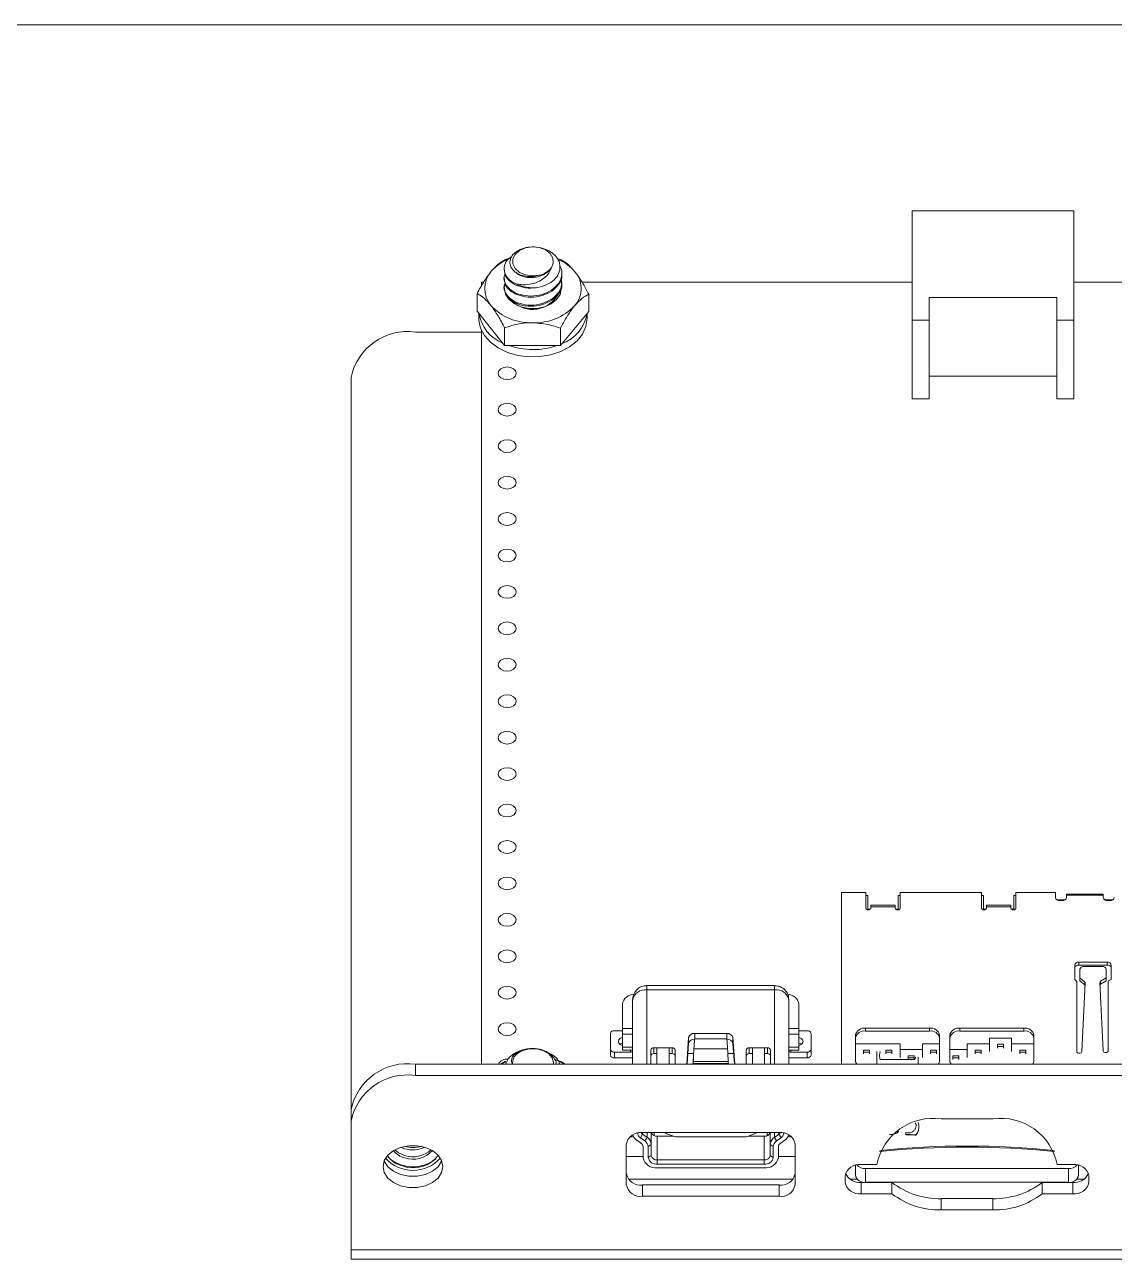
# Paper-space layout 'Sheet2' of a CAD drawing. Header units: inches. Extents: x 0.3 to 10.6, y 0.2 to 8.2.
# Drawn here: x 3.821 to 5.935, y 5.796 to 8.192 of the extents above; entities that cross this region are included whole.
import ezdxf

# ---------------------------------------------------------------- set-up
doc = ezdxf.new("R2010")
doc.units = ezdxf.units.IN
doc.header["$MEASUREMENT"] = 0

psp = doc.layouts.new('Sheet2')

# ---------------------------------------------------------------- linework, layer by layer
at = {"color": 7, "linetype": 'Continuous', "lineweight": 0}
psp.add_line((0.3299, 8.1921), (10.6299, 8.1921), dxfattribs=at)
at = {"color": 7, "linetype": 'Continuous', "lineweight": 15}
for p, q in [((5.543, 7.8309), (5.543, 7.6188)), ((5.857, 7.8309), (5.543, 7.8309)), ((5.857, 7.6188), (5.857, 7.8309)), ((4.7648, 7.7398), (4.7536, 7.7363)), ((4.751, 7.7185), (4.751, 7.7163)), ((4.8618, 7.7357), (4.8541, 7.7381)), ((4.707, 7.6923), (4.707, 7.6848)), ((4.7112, 7.6923), (4.707, 7.6923)), ((4.751, 7.7008), (4.751, 7.6986)), ((4.863, 7.7074), (4.863, 7.7096)), ((4.863, 7.6898), (4.863, 7.692)), ((5.543, 7.6923), (4.9023, 7.6923)), ((6.0112, 7.6923), (5.857, 7.6923)), ((4.6987, 7.6703), (4.6987, 7.6364)), ((4.751, 7.6831), (4.751, 7.6809)), ((4.7521, 7.6827), (4.753, 7.6872)), ((4.8437, 7.6773), (4.8437, 7.6751)), ((4.9152, 7.6691), (4.9152, 7.6352)), ((4.8437, 7.6597), (4.8437, 7.6575)), ((5.824, 7.6626), (5.576, 7.6626)), ((5.576, 7.6626), (5.576, 7.6188)), ((5.824, 7.6188), (5.824, 7.6626)), ((4.6987, 7.6364), (4.7521, 7.5698)), ((4.7021, 7.6322), (4.7021, 7.6181)), ((4.8604, 7.5692), (4.9152, 7.6352)), ((4.912, 7.6216), (4.912, 7.6312)), ((4.707, 7.5955), (4.5791, 7.5955)), ((4.707, 7.599), (4.707, 6.1747)), ((4.7521, 7.6037), (4.7521, 7.5698)), ((4.8604, 7.6031), (4.8604, 7.5692)), ((5.543, 7.6188), (5.576, 7.6188)), ((5.543, 7.6188), (5.543, 7.4661)), ((5.576, 7.4661), (5.576, 7.6188)), ((5.824, 7.6188), (5.857, 7.6188)), ((5.824, 7.4661), (5.824, 7.6188)), ((5.857, 7.6188), (5.857, 7.4661)), ((4.7521, 7.5698), (4.8604, 7.5692)), ((4.4541, 6.0863), (4.4541, 7.5071)), ((5.824, 7.5099), (5.576, 7.5099)), ((5.543, 7.4661), (5.576, 7.4661)), ((5.824, 7.4661), (5.857, 7.4661)), ((5.4058, 6.1747), (5.4058, 6.5078)), ((5.4058, 6.5078), (5.453, 6.5078)), ((5.453, 6.5078), (5.453, 6.4779)), ((5.453, 6.5022), (5.457, 6.5022)), ((5.457, 6.5022), (5.457, 6.4758)), ((5.516, 6.4758), (5.516, 6.5022)), ((5.516, 6.5022), (5.52, 6.5022)), ((5.52, 6.4779), (5.52, 6.5078)), ((5.52, 6.5078), (5.6774, 6.5078)), ((5.6774, 6.5078), (5.6774, 6.4779)), ((5.6774, 6.5022), (5.6814, 6.5022)), ((5.6814, 6.5022), (5.6814, 6.4758)), ((5.7404, 6.4758), (5.7404, 6.5022)), ((5.7404, 6.5022), (5.7444, 6.5022)), ((5.7444, 6.4779), (5.7444, 6.5078)), ((5.7444, 6.5078), (5.8211, 6.5078)), ((5.8211, 6.5078), (5.8211, 6.498)), ((5.8238, 6.4939), (5.8402, 6.4939)), ((5.9137, 6.5047), (5.8428, 6.5047)), ((5.8428, 6.5025), (5.8428, 6.5047)), ((5.8428, 6.498), (5.8428, 6.5025)), ((5.8428, 6.5025), (5.9137, 6.5025)), ((5.9137, 6.5047), (5.9137, 6.5025)), ((5.9137, 6.5025), (5.9137, 6.498)), ((5.9163, 6.4939), (5.9327, 6.4939)), ((5.457, 6.4758), (5.4619, 6.4758)), ((5.5101, 6.4834), (5.4629, 6.4834)), ((5.4629, 6.4834), (5.4629, 6.4799)), ((5.4629, 6.4799), (5.4629, 6.4779)), ((5.4629, 6.4799), (5.5101, 6.4799)), ((5.5101, 6.4834), (5.5101, 6.4799)), ((5.5101, 6.4799), (5.5101, 6.4779)), ((5.5111, 6.4758), (5.516, 6.4758)), ((5.6814, 6.4758), (5.6863, 6.4758)), ((5.7345, 6.4834), (5.6873, 6.4834)), ((5.6873, 6.4834), (5.6873, 6.4799)), ((5.6873, 6.4799), (5.6873, 6.4779)), ((5.6873, 6.4799), (5.7345, 6.4799)), ((5.7345, 6.4834), (5.7345, 6.4799)), ((5.7345, 6.4799), (5.7345, 6.4779)), ((5.7355, 6.4758), (5.7404, 6.4758)), ((5.829, 6.4925), (5.8349, 6.4925)), ((5.9215, 6.4925), (5.9274, 6.4925)), ((5.8585, 6.3672), (5.8585, 6.3394)), ((5.9215, 6.3728), (5.8664, 6.3728)), ((5.8664, 6.3728), (5.8664, 6.3672)), ((5.9215, 6.3672), (5.8664, 6.3672)), ((5.8684, 6.3421), (5.8684, 6.3588)), ((5.8763, 6.3644), (5.9117, 6.3644)), ((5.9196, 6.3588), (5.9196, 6.3421)), ((5.9215, 6.3728), (5.9215, 6.3672)), ((5.9294, 6.3394), (5.9294, 6.3672)), ((5.2761, 6.3272), (5.028, 6.3272)), ((5.8585, 6.3394), (5.8618, 6.3359)), ((5.8625, 6.3343), (5.8625, 6.1995)), ((5.878, 6.3341), (5.8684, 6.3421)), ((5.8684, 6.3421), (5.8684, 6.3366)), ((5.878, 6.3286), (5.8684, 6.3366)), ((5.8723, 6.1994), (5.8789, 6.3322)), ((5.878, 6.3341), (5.878, 6.3286)), ((5.9071, 6.3334), (5.9137, 6.2008)), ((5.9196, 6.3421), (5.9085, 6.3356)), ((5.9196, 6.3366), (5.9085, 6.33)), ((5.9085, 6.3356), (5.9085, 6.33)), ((5.9196, 6.3421), (5.9196, 6.3366)), ((5.9235, 6.2009), (5.9235, 6.3351)), ((5.9253, 6.3374), (5.9294, 6.3394)), ((5.2761, 6.3191), (5.028, 6.3191)), ((4.9808, 6.2913), (4.9808, 6.2439)), ((5.0005, 6.1747), (5.0005, 6.2996)), ((5.3036, 6.2996), (5.3036, 6.1747)), ((5.3233, 6.2439), (5.3233, 6.2913)), ((4.9572, 6.2342), (4.9572, 6.2036)), ((4.965, 6.2398), (4.9808, 6.2398)), ((4.9808, 6.2439), (5.0005, 6.2439)), ((4.9808, 6.2328), (4.9808, 6.2439)), ((4.9808, 6.2328), (5.0005, 6.2328)), ((4.9808, 6.2077), (4.9808, 6.2328)), ((5.1209, 6.2342), (5.1832, 6.2342)), ((5.3036, 6.2439), (5.3233, 6.2439)), ((5.3233, 6.2328), (5.3036, 6.2328)), ((5.3233, 6.2439), (5.3233, 6.2328)), ((5.3233, 6.2398), (5.3391, 6.2398)), ((5.3233, 6.2328), (5.3233, 6.2077)), ((5.3469, 6.2036), (5.3469, 6.2342)), ((5.433, 6.2308), (5.433, 6.1821)), ((5.5767, 6.2447), (5.4526, 6.2447)), ((5.4526, 6.2447), (5.4526, 6.2391)), ((5.5767, 6.2391), (5.4526, 6.2391)), ((5.5767, 6.2447), (5.5767, 6.2391)), ((5.5963, 6.1821), (5.5963, 6.2308)), ((5.616, 6.2308), (5.616, 6.1821)), ((5.7597, 6.2447), (5.6357, 6.2447)), ((5.6357, 6.2447), (5.6357, 6.2391)), ((5.7597, 6.2391), (5.6357, 6.2391)), ((5.7597, 6.2447), (5.7597, 6.2391)), ((5.7794, 6.1821), (5.7794, 6.2308)), ((4.9808, 6.2077), (5.0005, 6.2077)), ((4.9808, 6.202), (4.9808, 6.2077)), ((5.0418, 6.2063), (5.0477, 6.2063)), ((5.0418, 6.1952), (5.0418, 6.2063)), ((5.0713, 6.2063), (5.0477, 6.2063)), ((5.0477, 6.2063), (5.0477, 6.1747)), ((5.0713, 6.2063), (5.0772, 6.2063)), ((5.0713, 6.1747), (5.0713, 6.2063)), ((5.0772, 6.2063), (5.0772, 6.1952)), ((5.1054, 6.1747), (5.1091, 6.2263)), ((5.1091, 6.2151), (5.1062, 6.1747)), ((5.1091, 6.2263), (5.1091, 6.2151)), ((5.1834, 6.2241), (5.1207, 6.2241)), ((5.195, 6.2263), (5.1987, 6.1747)), ((5.195, 6.2151), (5.195, 6.2263)), ((5.1979, 6.1747), (5.195, 6.2151)), ((5.2269, 6.2063), (5.2328, 6.2063)), ((5.2269, 6.1952), (5.2269, 6.2063)), ((5.2328, 6.2063), (5.2564, 6.2063)), ((5.2328, 6.2063), (5.2328, 6.1747)), ((5.2564, 6.2063), (5.2623, 6.2063)), ((5.2564, 6.2063), (5.2564, 6.1747)), ((5.2623, 6.2063), (5.2623, 6.1952)), ((5.3036, 6.2077), (5.3233, 6.2077)), ((5.3233, 6.2077), (5.3233, 6.202)), ((5.5196, 6.2141), (5.433, 6.2141)), ((5.5196, 6.203), (5.5196, 6.2141)), ((5.5963, 6.2141), (5.5629, 6.2141)), ((5.5629, 6.2141), (5.5629, 6.203)), ((5.6928, 6.2141), (5.6495, 6.2141)), ((5.6495, 6.2141), (5.6495, 6.203)), ((5.7361, 6.2252), (5.6928, 6.2252)), ((5.6928, 6.2252), (5.6928, 6.2141)), ((5.6928, 6.1991), (5.6928, 6.2141)), ((5.7085, 6.2133), (5.7204, 6.2133)), ((5.7085, 6.2091), (5.7085, 6.2133)), ((5.7085, 6.2091), (5.7204, 6.2091)), ((5.7085, 6.206), (5.7085, 6.2091)), ((5.7204, 6.2091), (5.7204, 6.2133)), ((5.7204, 6.206), (5.7204, 6.2091)), ((5.7361, 6.2141), (5.7361, 6.2252)), ((5.7794, 6.2141), (5.7361, 6.2141)), ((5.7361, 6.2141), (5.7361, 6.1991)), ((4.8618, 6.18), (4.8487, 6.1841)), ((4.9572, 6.1924), (4.9572, 6.2036)), ((4.965, 6.198), (4.965, 6.1869)), ((4.9965, 6.198), (4.965, 6.198)), ((4.965, 6.1869), (4.9965, 6.1869)), ((4.9808, 6.202), (5.0005, 6.202)), ((5.0359, 6.1747), (5.0359, 6.2022)), ((5.0477, 6.1952), (5.0418, 6.1952)), ((5.0772, 6.1952), (5.0713, 6.1952)), ((5.0832, 6.2022), (5.0832, 6.1747)), ((5.1076, 6.1952), (5.1189, 6.1952)), ((5.1182, 6.1798), (5.1182, 6.1851)), ((5.1187, 6.1903), (5.1185, 6.1877)), ((5.1193, 6.2045), (5.1848, 6.2045)), ((5.1852, 6.1952), (5.1965, 6.1952)), ((5.1856, 6.1877), (5.1854, 6.1903)), ((5.1859, 6.1851), (5.1859, 6.1798)), ((5.2209, 6.1747), (5.2209, 6.2022)), ((5.2328, 6.1952), (5.2269, 6.1952)), ((5.2623, 6.1952), (5.2564, 6.1952)), ((5.2682, 6.2022), (5.2682, 6.1747)), ((5.3036, 6.202), (5.3233, 6.202)), ((5.3076, 6.198), (5.3391, 6.198)), ((5.3391, 6.1869), (5.3076, 6.1869)), ((5.3391, 6.1869), (5.3391, 6.198)), ((5.3469, 6.2036), (5.3469, 6.1924)), ((5.4487, 6.2021), (5.4605, 6.2021)), ((5.4487, 6.1979), (5.4487, 6.2021)), ((5.4487, 6.1979), (5.4605, 6.1979)), ((5.4487, 6.1949), (5.4487, 6.1979)), ((5.4605, 6.1979), (5.4605, 6.2021)), ((5.4605, 6.1949), (5.4605, 6.1979)), ((5.4743, 6.1978), (5.4745, 6.1993)), ((5.4743, 6.1747), (5.4743, 6.1978)), ((5.4808, 6.1994), (5.4797, 6.192)), ((5.4808, 6.1991), (5.4797, 6.1917)), ((5.4808, 6.1838), (5.5484, 6.1838)), ((5.492, 6.2021), (5.5038, 6.2021)), ((5.492, 6.1979), (5.492, 6.2021)), ((5.492, 6.1979), (5.5038, 6.1979)), ((5.492, 6.1949), (5.492, 6.1979)), ((5.5038, 6.1979), (5.5038, 6.2021)), ((5.5038, 6.1949), (5.5038, 6.1979)), ((5.5196, 6.203), (5.5196, 6.1879)), ((5.5629, 6.203), (5.5196, 6.203)), ((5.5353, 6.191), (5.5471, 6.191)), ((5.5353, 6.1868), (5.5353, 6.191)), ((5.5353, 6.1868), (5.5471, 6.1868)), ((5.5353, 6.1838), (5.5353, 6.1868)), ((5.5471, 6.1868), (5.5471, 6.191)), ((5.5471, 6.1838), (5.5471, 6.1868)), ((5.5549, 6.1882), (5.5549, 6.1747)), ((5.5629, 6.1879), (5.5629, 6.203)), ((5.5786, 6.2021), (5.5904, 6.2021)), ((5.5786, 6.1979), (5.5786, 6.2021)), ((5.5786, 6.1979), (5.5904, 6.1979)), ((5.5786, 6.1949), (5.5786, 6.1979)), ((5.5904, 6.1979), (5.5904, 6.2021)), ((5.5904, 6.1949), (5.5904, 6.1979)), ((5.6495, 6.203), (5.616, 6.203)), ((5.6219, 6.191), (5.6337, 6.191)), ((5.6219, 6.1868), (5.6219, 6.191)), ((5.6219, 6.1868), (5.6337, 6.1868)), ((5.6219, 6.1837), (5.6219, 6.1868)), ((5.6337, 6.1868), (5.6337, 6.191)), ((5.6337, 6.1837), (5.6337, 6.1868)), ((5.6495, 6.1879), (5.6495, 6.203)), ((5.6652, 6.2021), (5.6771, 6.2021)), ((5.6652, 6.1979), (5.6652, 6.2021)), ((5.6652, 6.1979), (5.6771, 6.1979)), ((5.6652, 6.1949), (5.6652, 6.1979)), ((5.6771, 6.1979), (5.6771, 6.2021)), ((5.6771, 6.1949), (5.6771, 6.1979)), ((5.7519, 6.2021), (5.7637, 6.2021)), ((5.7519, 6.1979), (5.7519, 6.2021)), ((5.7519, 6.1979), (5.7637, 6.1979)), ((5.7519, 6.1949), (5.7519, 6.1979)), ((5.7637, 6.1979), (5.7637, 6.2021)), ((5.7637, 6.1949), (5.7637, 6.1979)), ((4.5791, 6.1747), (4.5791, 6.1528)), ((6.3291, 6.1747), (4.5791, 6.1747)), ((4.7536, 6.1807), (4.7441, 6.1747)), ((4.8697, 6.1747), (4.8618, 6.18)), ((5.1873, 6.1762), (5.1168, 6.1762)), ((5.1859, 6.1798), (5.1182, 6.1798)), ((6.3291, 6.1528), (4.5791, 6.1528)), ((4.4541, 6.0644), (4.4541, 6.0863)), ((4.4541, 6.0644), (4.4541, 5.8143)), ((5.5995, 6.0686), (5.6995, 6.0686)), ((5.0103, 6.0407), (5.0103, 6.0412)), ((5.0155, 6.0319), (5.0197, 6.039)), ((5.2846, 6.0421), (5.0195, 6.0421)), ((5.0197, 6.039), (5.0285, 6.0328)), ((5.0366, 6.0421), (5.0366, 6.019)), ((5.0639, 6.0412), (5.0634, 6.0421)), ((5.0649, 6.0421), (5.0639, 6.0412)), ((5.0829, 6.0337), (5.0639, 6.0412)), ((5.0649, 6.0421), (5.0649, 6.0421)), ((5.2392, 6.0421), (5.0649, 6.0421)), ((5.2212, 6.0337), (5.2402, 6.0412)), ((5.2402, 6.0412), (5.2392, 6.0421)), ((5.2392, 6.0421), (5.2392, 6.0421)), ((5.2407, 6.0421), (5.2402, 6.0412)), ((5.2675, 6.019), (5.2675, 6.0421)), ((5.2756, 6.0328), (5.2844, 6.039)), ((5.2886, 6.0319), (5.2844, 6.039)), ((5.2938, 6.0412), (5.2938, 6.0407)), ((5.5307, 6.0382), (5.5307, 6.042)), ((5.5307, 6.0382), (5.5307, 6.0379)), ((5.5429, 6.0379), (5.5429, 6.0377)), ((5.556, 6.0536), (5.556, 6.0533)), ((4.9882, 6.02), (4.9882, 5.9405)), ((4.995, 6.0337), (4.9965, 6.0337)), ((5.0174, 6.0207), (5.0085, 6.027)), ((5.0243, 6.0257), (5.0155, 6.0319)), ((5.0208, 5.9934), (5.0208, 6.0148)), ((5.0243, 6.0257), (5.0285, 6.0328)), ((5.0366, 6.019), (5.0307, 6.0148)), ((5.0307, 5.9934), (5.0307, 6.0148)), ((5.0366, 6.019), (5.0366, 5.9976)), ((5.0484, 6.0351), (5.0484, 5.9892)), ((5.0794, 6.0351), (5.0484, 6.0351)), ((5.2212, 6.0337), (5.0829, 6.0337)), ((5.2557, 6.0351), (5.2247, 6.0351)), ((5.2557, 5.9892), (5.2557, 6.0351)), ((5.2734, 6.0148), (5.2675, 6.019)), ((5.2675, 5.9976), (5.2675, 6.019)), ((5.2734, 6.0148), (5.2734, 5.9934)), ((5.2756, 6.0328), (5.2798, 6.0257)), ((5.2886, 6.0319), (5.2798, 6.0257)), ((5.2833, 6.0148), (5.2833, 5.9934)), ((5.2956, 6.027), (5.2867, 6.0207)), ((5.3076, 6.0337), (5.3091, 6.0337)), ((5.3159, 6.02), (5.3159, 5.9405)), ((5.5501, 6.0374), (5.5501, 6.0371)), ((4.5578, 6.0108), (4.5507, 6.0135)), ((4.9882, 5.9953), (5.0208, 5.9953)), ((5.0307, 5.9934), (5.0366, 5.9976)), ((5.2734, 5.9934), (5.2675, 5.9976)), ((5.2833, 5.9953), (5.3159, 5.9953)), ((5.0484, 5.9892), (5.0484, 5.9808)), ((5.2557, 5.9892), (5.0484, 5.9892)), ((5.2557, 5.9808), (5.0484, 5.9808)), ((5.0484, 5.9739), (5.2557, 5.9739)), ((5.2557, 5.9808), (5.2557, 5.9892)), ((5.433, 5.9785), (5.433, 5.9595)), ((5.4442, 5.98), (5.4745, 5.98)), ((5.4526, 5.972), (5.4526, 5.9455)), ((5.4526, 5.972), (5.8463, 5.972)), ((5.8245, 5.98), (5.8548, 5.98)), ((5.8463, 5.972), (5.8463, 5.9455)), ((5.866, 5.9785), (5.866, 5.9595)), ((4.9923, 5.9514), (5.3118, 5.9514)), ((5.413, 5.9579), (5.413, 5.9455)), ((5.4227, 5.9514), (5.4366, 5.9514)), ((5.4442, 5.9453), (5.4442, 5.9234)), ((5.5038, 5.9453), (5.4442, 5.9453)), ((5.4526, 5.9455), (5.8463, 5.9455)), ((5.5038, 5.9453), (5.5038, 5.9234)), ((5.7952, 5.9453), (5.7952, 5.9234)), ((5.8548, 5.9453), (5.7952, 5.9453)), ((5.8548, 5.9453), (5.8548, 5.9234)), ((5.8624, 5.9514), (5.8763, 5.9514)), ((5.886, 5.9579), (5.886, 5.9455)), ((5.0195, 5.9403), (5.0195, 5.9184)), ((5.0195, 5.9403), (5.2846, 5.9403)), ((5.2846, 5.9184), (5.0195, 5.9184)), ((5.2846, 5.9403), (5.2846, 5.9184)), ((5.4442, 5.9234), (5.5038, 5.9234)), ((5.7952, 5.9234), (5.8548, 5.9234)), ((5.5995, 5.9138), (5.5995, 5.8919)), ((5.6995, 5.9138), (5.5995, 5.9138)), ((5.6995, 5.9138), (5.6995, 5.8919)), ((5.5995, 5.8919), (5.6995, 5.8919)), ((6.4541, 5.8143), (4.4541, 5.8143)), ((4.4541, 5.8143), (4.4541, 5.7961)), ((4.4541, 5.7961), (6.4541, 5.7961))]:
    psp.add_line(p, q, dxfattribs=at)
at = {"color": 8, "linetype": 'Continuous', "lineweight": 15}
for p, q in [((5.028, 6.3191), (5.028, 6.3272)), ((5.2761, 6.3191), (5.2761, 6.3272)), ((5.028, 6.3191), (5.028, 6.1747)), ((5.2761, 6.1747), (5.2761, 6.3191)), ((5.1209, 6.2241), (5.1209, 6.2342)), ((5.1832, 6.2342), (5.1832, 6.2241)), ((4.9965, 6.202), (4.9965, 6.198)), ((5.3076, 6.198), (5.3076, 6.202)), ((5.0103, 6.0407), (5.0111, 6.0413)), ((5.0197, 6.039), (5.0197, 6.0421)), ((5.0285, 6.0328), (5.0285, 6.0421)), ((5.0425, 6.0363), (5.0425, 6.0421)), ((5.2616, 6.0421), (5.2616, 6.0363)), ((5.2756, 6.0421), (5.2756, 6.0328)), ((5.2844, 6.0421), (5.2844, 6.039)), ((5.2938, 6.0407), (5.293, 6.0413))]:
    psp.add_line(p, q, dxfattribs=at)
at = {"color": 7, "linetype": 'Continuous', "lineweight": 15, "flags": 128}
for points in [[(4.8194, 7.7059), (4.806, 7.7045), (4.7927, 7.7064), (4.781, 7.7113), (4.7724, 7.7187), (4.7678, 7.7278), (4.7678, 7.7374), (4.7723, 7.7464), (4.7809, 7.7538), (4.7925, 7.7588), (4.8058, 7.7607), (4.8192, 7.7594), (4.8312, 7.7549), (4.8404, 7.7478), (4.8457, 7.739), (4.8465, 7.7294), (4.8427, 7.7202)], [(4.8619, 7.6796), (4.8596, 7.6687), (4.853, 7.6587), (4.8426, 7.6504), (4.8294, 7.6445), (4.8144, 7.6414), (4.7987, 7.6415), (4.7837, 7.6447), (4.7707, 7.6508), (4.7605, 7.6592), (4.7546, 7.6682)], [(4.7021, 7.6181), (4.7053, 7.603), (4.7129, 7.5886), (4.7244, 7.5757), (4.7395, 7.5647), (4.7574, 7.5562), (4.7774, 7.5504), (4.7987, 7.5476), (4.8203, 7.548), (4.8413, 7.5515), (4.8609, 7.5579), (4.8782, 7.5671), (4.8925, 7.5785), (4.9032, 7.5918), (4.9097, 7.6064), (4.912, 7.6216)], [(4.757, 7.5032), (4.7503, 7.5041), (4.7446, 7.5068), (4.7408, 7.5108), (4.7395, 7.5155), (4.7408, 7.5203), (4.7446, 7.5243), (4.7503, 7.527), (4.757, 7.5279), (4.7637, 7.527), (4.7693, 7.5243), (4.7731, 7.5203), (4.7745, 7.5155), (4.7731, 7.5108), (4.7693, 7.5068), (4.7637, 7.5041), (4.757, 7.5032)], [(4.757, 7.4325), (4.7503, 7.4334), (4.7446, 7.4361), (4.7408, 7.4401), (4.7395, 7.4448), (4.7408, 7.4496), (4.7446, 7.4536), (4.7503, 7.4563), (4.757, 7.4572), (4.7637, 7.4563), (4.7693, 7.4536), (4.7731, 7.4496), (4.7745, 7.4448), (4.7731, 7.4401), (4.7693, 7.4361), (4.7637, 7.4334), (4.757, 7.4325)], [(4.757, 7.3618), (4.7503, 7.3627), (4.7446, 7.3654), (4.7408, 7.3694), (4.7395, 7.3741), (4.7408, 7.3789), (4.7446, 7.3829), (4.7503, 7.3856), (4.757, 7.3865), (4.7637, 7.3856), (4.7693, 7.3829), (4.7731, 7.3789), (4.7745, 7.3741), (4.7731, 7.3694), (4.7693, 7.3654), (4.7637, 7.3627), (4.757, 7.3618)], [(4.757, 7.291), (4.7503, 7.292), (4.7446, 7.2947), (4.7408, 7.2987), (4.7395, 7.3034), (4.7408, 7.3082), (4.7446, 7.3122), (4.7503, 7.3148), (4.757, 7.3158), (4.7637, 7.3148), (4.7693, 7.3122), (4.7731, 7.3082), (4.7745, 7.3034), (4.7731, 7.2987), (4.7693, 7.2947), (4.7637, 7.292), (4.757, 7.291)], [(4.757, 7.2203), (4.7503, 7.2213), (4.7446, 7.224), (4.7408, 7.228), (4.7395, 7.2327), (4.7408, 7.2374), (4.7446, 7.2415), (4.7503, 7.2441), (4.757, 7.2451), (4.7637, 7.2441), (4.7693, 7.2415), (4.7731, 7.2374), (4.7745, 7.2327), (4.7731, 7.228), (4.7693, 7.224), (4.7637, 7.2213), (4.757, 7.2203)], [(4.757, 7.1496), (4.7503, 7.1506), (4.7446, 7.1532), (4.7408, 7.1573), (4.7395, 7.162), (4.7408, 7.1667), (4.7446, 7.1707), (4.7503, 7.1734), (4.757, 7.1744), (4.7637, 7.1734), (4.7693, 7.1707), (4.7731, 7.1667), (4.7745, 7.162), (4.7731, 7.1573), (4.7693, 7.1532), (4.7637, 7.1506), (4.757, 7.1496)], [(4.757, 7.0789), (4.7503, 7.0799), (4.7446, 7.0825), (4.7408, 7.0865), (4.7395, 7.0913), (4.7408, 7.096), (4.7446, 7.1), (4.7503, 7.1027), (4.757, 7.1037), (4.7637, 7.1027), (4.7693, 7.1), (4.7731, 7.096), (4.7745, 7.0913), (4.7731, 7.0865), (4.7693, 7.0825), (4.7637, 7.0799), (4.757, 7.0789)], [(4.757, 7.0082), (4.7503, 7.0091), (4.7446, 7.0118), (4.7408, 7.0158), (4.7395, 7.0206), (4.7408, 7.0253), (4.7446, 7.0293), (4.7503, 7.032), (4.757, 7.0329), (4.7637, 7.032), (4.7693, 7.0293), (4.7731, 7.0253), (4.7745, 7.0206), (4.7731, 7.0158), (4.7693, 7.0118), (4.7637, 7.0091), (4.757, 7.0082)], [(4.757, 6.9375), (4.7503, 6.9384), (4.7446, 6.9411), (4.7408, 6.9451), (4.7395, 6.9499), (4.7408, 6.9546), (4.7446, 6.9586), (4.7503, 6.9613), (4.757, 6.9622), (4.7637, 6.9613), (4.7693, 6.9586), (4.7731, 6.9546), (4.7745, 6.9499), (4.7731, 6.9451), (4.7693, 6.9411), (4.7637, 6.9384), (4.757, 6.9375)], [(4.757, 6.8668), (4.7503, 6.8677), (4.7446, 6.8704), (4.7408, 6.8744), (4.7395, 6.8792), (4.7408, 6.8839), (4.7446, 6.8879), (4.7503, 6.8906), (4.757, 6.8915), (4.7637, 6.8906), (4.7693, 6.8879), (4.7731, 6.8839), (4.7745, 6.8792), (4.7731, 6.8744), (4.7693, 6.8704), (4.7637, 6.8677), (4.757, 6.8668)], [(4.757, 6.7961), (4.7503, 6.797), (4.7446, 6.7997), (4.7408, 6.8037), (4.7395, 6.8084), (4.7408, 6.8132), (4.7446, 6.8172), (4.7503, 6.8199), (4.757, 6.8208), (4.7637, 6.8199), (4.7693, 6.8172), (4.7731, 6.8132), (4.7745, 6.8084), (4.7731, 6.8037), (4.7693, 6.7997), (4.7637, 6.797), (4.757, 6.7961)], [(4.757, 6.7254), (4.7503, 6.7263), (4.7446, 6.729), (4.7408, 6.733), (4.7395, 6.7377), (4.7408, 6.7425), (4.7446, 6.7465), (4.7503, 6.7492), (4.757, 6.7501), (4.7637, 6.7492), (4.7693, 6.7465), (4.7731, 6.7425), (4.7745, 6.7377), (4.7731, 6.733), (4.7693, 6.729), (4.7637, 6.7263), (4.757, 6.7254)], [(4.757, 6.6546), (4.7503, 6.6556), (4.7446, 6.6583), (4.7408, 6.6623), (4.7395, 6.667), (4.7408, 6.6718), (4.7446, 6.6758), (4.7503, 6.6785), (4.757, 6.6794), (4.7637, 6.6785), (4.7693, 6.6758), (4.7731, 6.6718), (4.7745, 6.667), (4.7731, 6.6623), (4.7693, 6.6583), (4.7637, 6.6556), (4.757, 6.6546)], [(4.757, 6.5839), (4.7503, 6.5849), (4.7446, 6.5876), (4.7408, 6.5916), (4.7395, 6.5963), (4.7408, 6.601), (4.7446, 6.6051), (4.7503, 6.6077), (4.757, 6.6087), (4.7637, 6.6077), (4.7693, 6.6051), (4.7731, 6.601), (4.7745, 6.5963), (4.7731, 6.5916), (4.7693, 6.5876), (4.7637, 6.5849), (4.757, 6.5839)], [(4.757, 6.5132), (4.7503, 6.5142), (4.7446, 6.5168), (4.7408, 6.5209), (4.7395, 6.5256), (4.7408, 6.5303), (4.7446, 6.5343), (4.7503, 6.537), (4.757, 6.538), (4.7637, 6.537), (4.7693, 6.5343), (4.7731, 6.5303), (4.7745, 6.5256), (4.7731, 6.5209), (4.7693, 6.5168), (4.7637, 6.5142), (4.757, 6.5132)], [(5.453, 6.4779), (5.4534, 6.4765), (5.4545, 6.4754), (5.4561, 6.4746), (5.458, 6.4744), (5.4598, 6.4746), (5.4614, 6.4754), (5.4625, 6.4765), (5.4629, 6.4779)], [(5.5101, 6.4779), (5.5105, 6.4765), (5.5116, 6.4754), (5.5132, 6.4746), (5.515, 6.4744), (5.5169, 6.4746), (5.5185, 6.4754), (5.5196, 6.4765), (5.52, 6.4779)], [(5.6774, 6.4779), (5.6778, 6.4765), (5.6789, 6.4754), (5.6805, 6.4746), (5.6824, 6.4744), (5.6843, 6.4746), (5.6858, 6.4754), (5.6869, 6.4765), (5.6873, 6.4779)], [(5.7345, 6.4779), (5.7349, 6.4765), (5.736, 6.4754), (5.7376, 6.4746), (5.7395, 6.4744), (5.7413, 6.4746), (5.7429, 6.4754), (5.744, 6.4765), (5.7444, 6.4779)], [(4.757, 6.4425), (4.7503, 6.4435), (4.7446, 6.4461), (4.7408, 6.4502), (4.7395, 6.4549), (4.7408, 6.4596), (4.7446, 6.4636), (4.7503, 6.4663), (4.757, 6.4673), (4.7637, 6.4663), (4.7693, 6.4636), (4.7731, 6.4596), (4.7745, 6.4549), (4.7731, 6.4502), (4.7693, 6.4461), (4.7637, 6.4435), (4.757, 6.4425)], [(4.757, 6.3718), (4.7503, 6.3727), (4.7446, 6.3754), (4.7408, 6.3794), (4.7395, 6.3842), (4.7408, 6.3889), (4.7446, 6.3929), (4.7503, 6.3956), (4.757, 6.3966), (4.7637, 6.3956), (4.7693, 6.3929), (4.7731, 6.3889), (4.7745, 6.3842), (4.7731, 6.3794), (4.7693, 6.3754), (4.7637, 6.3727), (4.757, 6.3718)], [(4.757, 6.3011), (4.7503, 6.302), (4.7446, 6.3047), (4.7408, 6.3087), (4.7395, 6.3135), (4.7408, 6.3182), (4.7446, 6.3222), (4.7503, 6.3249), (4.757, 6.3258), (4.7637, 6.3249), (4.7693, 6.3222), (4.7731, 6.3182), (4.7745, 6.3135), (4.7731, 6.3087), (4.7693, 6.3047), (4.7637, 6.302), (4.757, 6.3011)], [(4.757, 6.2304), (4.7503, 6.2313), (4.7446, 6.234), (4.7408, 6.238), (4.7395, 6.2428), (4.7408, 6.2475), (4.7446, 6.2515), (4.7503, 6.2542), (4.757, 6.2551), (4.7637, 6.2542), (4.7693, 6.2515), (4.7731, 6.2475), (4.7745, 6.2428), (4.7731, 6.238), (4.7693, 6.234), (4.7637, 6.2313), (4.757, 6.2304)], [(4.9808, 6.211), (4.9802, 6.2112), (4.9764, 6.213), (4.9738, 6.2157), (4.9729, 6.2189), (4.9738, 6.2221), (4.9764, 6.2248), (4.9802, 6.2266), (4.9808, 6.2267)], [(5.3233, 6.2267), (5.3239, 6.2266), (5.3277, 6.2248), (5.3303, 6.2221), (5.3312, 6.2189), (5.3303, 6.2157), (5.3277, 6.213), (5.3239, 6.2112), (5.3233, 6.211)], [(4.7768, 6.1953), (4.7873, 6.2014), (4.8, 6.2047), (4.8136, 6.2047), (4.8264, 6.2015), (4.8369, 6.1955), (4.844, 6.1873), (4.8467, 6.1779), (4.8466, 6.1747)], [(4.9965, 6.1869), (5.0004, 6.1871), (5.0005, 6.1871)], [(5.3036, 6.1871), (5.3037, 6.1871), (5.3076, 6.1869)], [(5.8625, 6.1995), (5.8629, 6.1982), (5.8639, 6.1971), (5.8655, 6.1963), (5.8673, 6.196), (5.8692, 6.1963), (5.8708, 6.197), (5.8719, 6.1981), (5.8723, 6.1994)], [(5.9137, 6.2008), (5.9141, 6.1995), (5.9152, 6.1984), (5.9168, 6.1977), (5.9187, 6.1974), (5.9205, 6.1977), (5.9221, 6.1985), (5.9231, 6.1996), (5.9235, 6.2009)], [(4.7547, 6.1794), (4.7505, 6.1772), (4.7461, 6.1747)], [(4.5161, 5.976), (4.5184, 5.9876), (4.5253, 5.9982), (4.5361, 6.007), (4.55, 6.0133), (4.5658, 6.0166), (4.5823, 6.0166), (4.5982, 6.0133), (4.612, 6.007), (4.6229, 5.9982), (4.6297, 5.9876), (4.6321, 5.976), (4.6297, 5.9645), (4.6229, 5.9538), (4.612, 5.945), (4.5982, 5.9387), (4.5823, 5.9354), (4.5658, 5.9354), (4.55, 5.9387), (4.5361, 5.945), (4.5253, 5.9538), (4.5184, 5.9645), (4.5161, 5.976)], [(4.9965, 6.0337), (5.0004, 6.034), (5.002, 6.0343)], [(5.3021, 6.0343), (5.3037, 6.034), (5.3076, 6.0337)], [(4.5527, 5.9788), (4.539, 5.9845), (4.5295, 5.9914)], [(4.5578, 5.9976), (4.546, 6.0028), (4.5388, 6.0086)], [(4.63, 5.987), (4.6297, 5.9864), (4.6229, 5.9758), (4.612, 5.9669), (4.5982, 5.9606), (4.5823, 5.9573), (4.5658, 5.9573), (4.55, 5.9606), (4.5361, 5.9669), (4.5253, 5.9758), (4.5184, 5.9864), (4.5182, 5.987)]]:
    psp.add_lwpolyline(points, dxfattribs=at)
at = {"color": 7, "linetype": 'Continuous', "lineweight": 15}
for centre, radius, start, end in [((4.7927, 7.6551), 0.0886, 109.1834, 138.6692), ((4.8121, 7.7439), 0.0386, 280.8804, 322.289), ((4.8239, 7.6584), 0.0843, 39.9937, 67.0127), ((4.7638, 7.68), 0.0504, 138.2588, 220.4668), ((4.8502, 7.6799), 0.0504, 318.2588, 40.4668), ((4.8061, 7.6964), 0.0569, 226.5452, 331.8643), ((4.8069, 7.756), 0.0745, 244.0081, 277.3905), ((4.8023, 7.7183), 0.1047, 222.7178, 272.1372), ((4.8112, 7.7194), 0.1058, 267.3216, 316.3668), ((4.7768, 7.6443), 0.0757, 189.1663, 248.2123), ((4.8388, 7.6429), 0.0739, 289.796, 350.7242), ((4.5634, 7.485), 0.1116, 81.9505, 168.5782), ((4.807, 7.7048), 0.1433, 250.4167, 288.946), ((5.828, 6.4994), 0.00703, 191.4218, 278.0495), ((5.8359, 6.4994), 0.00703, 261.9505, 348.5782), ((5.9206, 6.4994), 0.00703, 191.4218, 278.0495), ((5.9284, 6.4994), 0.00703, 261.9505, 348.5782), ((5.8654, 6.3658), 0.00703, 81.9505, 168.5782), ((5.8654, 6.3602), 0.00703, 81.9505, 168.5782), ((5.8753, 6.3575), 0.00703, 81.9505, 168.5782), ((5.9127, 6.3575), 0.00703, 11.4218, 98.0495), ((5.9225, 6.3658), 0.00703, 11.4218, 98.0495), ((5.9225, 6.3602), 0.00703, 11.4218, 98.0495), ((5.8602, 6.3343), 0.00226, 1.3413, 45.0189), ((5.8765, 6.3323), 0.00235, 359.3643, 52.8726), ((5.8762, 6.3264), 0.00275, 27.3769, 50.847), ((5.9097, 6.3333), 0.00254, 116.4961, 179.1109), ((5.91, 6.3274), 0.00297, 119.0643, 151.9942), ((5.9262, 6.3349), 0.00271, 110.4596, 175.2988), ((5.0028, 6.2882), 0.0222, 89.4629, 172.0343), ((5.0246, 6.2947), 0.0246, 81.9505, 168.5782), ((5.2795, 6.2947), 0.0246, 11.4218, 98.0495), ((5.3004, 6.2871), 0.0233, 10.3517, 87.8729), ((4.9641, 6.2328), 0.00703, 81.9505, 168.5782), ((5.1195, 6.2235), 0.0108, 82.6639, 165.1522), ((5.1846, 6.2235), 0.0108, 14.8478, 97.3361), ((5.34, 6.2328), 0.00703, 11.4218, 98.0495), ((5.4502, 6.2273), 0.0176, 81.9505, 168.5782), ((5.4502, 6.2217), 0.0176, 81.9505, 168.5782), ((5.5791, 6.2273), 0.0176, 11.4218, 98.0495), ((5.5791, 6.2217), 0.0176, 11.4218, 98.0495), ((5.6333, 6.2273), 0.0176, 81.9505, 168.5782), ((5.6333, 6.2217), 0.0176, 81.9505, 168.5782), ((5.7622, 6.2273), 0.0176, 11.4218, 98.0495), ((5.7622, 6.2217), 0.0176, 11.4218, 98.0495), ((4.9837, 6.2031), 0.0129, 103.2867, 127.4269), ((5.0411, 6.2011), 0.00527, 81.9505, 168.5782), ((5.078, 6.2011), 0.00527, 11.4218, 98.0495), ((5.1195, 6.2124), 0.0108, 82.6639, 165.1522), ((5.1846, 6.2124), 0.0108, 14.8478, 97.3361), ((5.2261, 6.2011), 0.00527, 81.9505, 168.5782), ((5.263, 6.2011), 0.00527, 11.4218, 98.0495), ((5.3203, 6.2031), 0.0129, 52.5731, 76.7133), ((4.756, 6.1665), 0.0181, 81.7221, 152.9374), ((4.7907, 6.1765), 0.0234, 126.3468, 184.7289), ((4.8064, 6.1332), 0.072, 85.9383, 120.1195), ((4.8152, 6.087), 0.1024, 59.0195, 69.7444), ((4.9641, 6.205), 0.00703, 191.4218, 278.0495), ((4.9641, 6.1938), 0.00703, 191.4218, 278.0495), ((4.997, 6.2015), 0.00351, 261.9505, 348.5782), ((5.0411, 6.19), 0.00527, 81.9505, 168.5782), ((5.078, 6.19), 0.00527, 11.4218, 98.0495), ((5.2261, 6.19), 0.00527, 81.9505, 168.5782), ((5.263, 6.19), 0.00527, 11.4218, 98.0495), ((5.3071, 6.2015), 0.00351, 191.4218, 278.0495), ((5.34, 6.205), 0.00703, 261.9505, 348.5782), ((5.34, 6.1938), 0.00703, 261.9505, 348.5782), ((5.4441, 6.1823), 0.0112, 181.229, 222.8275), ((5.5852, 6.1823), 0.0112, 317.1725, 358.771), ((5.6272, 6.1823), 0.0112, 181.229, 222.8275), ((5.7682, 6.1823), 0.0112, 317.1725, 358.771), ((4.5634, 6.0642), 0.1116, 81.9505, 168.5782), ((4.5634, 6.0423), 0.1116, 81.9505, 168.5782), ((5.5838, 5.9583), 0.1114, 81.9072, 168.7841), ((5.7152, 5.9583), 0.1114, 11.2159, 98.0928), ((5.0156, 6.0145), 0.0279, 81.9505, 168.5782), ((5.0214, 6.0413), 0.0111, 182.7971, 237.9253), ((5.0245, 6.0462), 0.00863, 208.3556, 235.7744), ((5.0471, 6.0462), 0.0111, 201.3268, 276.7652), ((5.257, 6.0462), 0.0111, 263.2348, 338.6732), ((5.2796, 6.0461), 0.00854, 304.0695, 331.8005), ((5.2885, 6.0145), 0.0279, 11.4218, 98.0495), ((5.2827, 6.0413), 0.0111, 302.0747, 357.2029), ((4.5741, 6.0716), 0.0586, 253.9433, 286.3288), ((5.0187, 6.0424), 0.0185, 194.6898, 236.685), ((5.0134, 6.0145), 0.0074, 2.7971, 57.9253), ((5.0171, 6.0142), 0.0136, 2.7971, 57.9253), ((5.0193, 6.0182), 0.0173, 2.7971, 57.9253), ((5.2848, 6.0182), 0.0173, 122.0747, 177.2029), ((5.287, 6.0142), 0.0136, 122.0747, 177.2029), ((5.2907, 6.0145), 0.0074, 122.0747, 177.2029), ((5.2858, 6.0421), 0.018, 302.6537, 345.9715), ((4.5741, 6.0398), 0.0712, 221.7139, 318.2861), ((4.565, 6.0239), 0.048, 213.1272, 256.3601), ((4.5669, 6.0306), 0.0386, 217.5291, 256.4322), ((4.574, 6.0459), 0.0705, 252.3734, 309.3074), ((4.5747, 6.0345), 0.061, 249.8947, 322.8211), ((4.574, 6.0662), 0.0577, 253.7662, 294.0256), ((4.5742, 6.0468), 0.0519, 251.5872, 312.55), ((4.5743, 6.0409), 0.0505, 251.0575, 318.0142), ((5.0449, 5.9982), 0.0246, 191.4218, 278.0495), ((5.0462, 5.9965), 0.0158, 191.4218, 278.0495), ((5.0469, 5.9996), 0.0105, 191.4218, 278.0495), ((5.2572, 5.9996), 0.0105, 261.9505, 348.5782), ((5.2592, 5.9982), 0.0246, 261.9505, 348.5782), ((5.2579, 5.9965), 0.0158, 261.9505, 348.5782), ((5.6495, 4.349), 1.6648, 84.14, 95.86), ((5.4403, 5.9524), 0.0279, 81.9505, 168.5782), ((5.4515, 5.9936), 0.0216, 222.0549, 272.9562), ((5.8475, 5.9936), 0.0216, 267.0438, 317.9451), ((5.8587, 5.9524), 0.0279, 11.4218, 98.0495), ((5.0156, 5.9679), 0.0279, 191.4218, 278.0495), ((5.2885, 5.9679), 0.0279, 261.9505, 348.5782), ((5.4403, 5.951), 0.0279, 191.4218, 278.0495), ((5.4418, 5.9766), 0.0314, 206.4035, 274.4229), ((5.4502, 5.9629), 0.0176, 191.4218, 278.0495), ((5.5959, 6.0638), 0.1501, 232.1363, 271.3787), ((5.7031, 6.0638), 0.1501, 268.6213, 307.8637), ((5.8488, 5.9629), 0.0176, 261.9505, 348.5782), ((5.8572, 5.9766), 0.0314, 265.5771, 333.5965), ((5.8587, 5.951), 0.0279, 261.9505, 348.5782), ((5.0156, 5.946), 0.0279, 191.4218, 278.0495), ((5.2885, 5.946), 0.0279, 261.9505, 348.5782), ((5.5959, 6.0419), 0.1501, 232.1363, 271.3787), ((5.7031, 6.0419), 0.1501, 268.6213, 307.8637)]:
    psp.add_arc(centre, radius, start, end, dxfattribs=at)
at = {"color": 8, "linetype": 'Continuous', "lineweight": 15}
psp.add_arc((5.6495, 4.3306), 1.6853, 84.2455, 95.7545, dxfattribs=at)
at = {"color": 7, "linetype": 'Continuous', "lineweight": 15}
for points, knots in [([(4.7742, 7.689), (4.7709, 7.6908), (4.7619, 7.6954), (4.7525, 7.7065), (4.7498, 7.7211), (4.7544, 7.734), (4.7626, 7.74), (4.7659, 7.7423)], [0, 0, 0, 0, 0.1378902, 0.3747308, 0.6041575, 0.8430812, 1, 1, 1, 1]), ([(4.8194, 7.7059), (4.815, 7.7048), (4.8063, 7.7026), (4.7926, 7.7034), (4.7801, 7.7071), (4.7698, 7.7136), (4.7634, 7.7223), (4.7616, 7.7322), (4.7647, 7.7421), (4.7707, 7.7489), (4.7753, 7.7519), (4.7763, 7.7526)], [0, 0, 0, 0, 0.113851, 0.227701, 0.341697, 0.463018, 0.584339, 0.705502, 0.833292, 0.962084, 1, 1, 1, 1]), ([(4.8164, 7.6821), (4.8225, 7.6837), (4.8345, 7.6869), (4.8487, 7.6966), (4.8577, 7.7088), (4.8605, 7.7224), (4.8572, 7.7356), (4.8481, 7.7471), (4.8346, 7.7557), (4.8185, 7.7605), (4.8015, 7.7612), (4.7869, 7.7583), (4.7795, 7.7543), (4.7763, 7.7526)], [0, 0, 0, 0, 0.099557, 0.199137, 0.296909, 0.391775, 0.486659, 0.580012, 0.670188, 0.760377, 0.849301, 0.934789, 1, 1, 1, 1]), ([(4.7536, 7.7363), (4.7498, 7.7342), (4.7422, 7.7298), (4.7327, 7.7212), (4.7273, 7.7149), (4.7262, 7.7135)], [0, 0, 0, 0, 0.432375, 0.879532, 1, 1, 1, 1]), ([(4.8164, 7.6821), (4.8119, 7.6816), (4.8002, 7.6801), (4.7813, 7.6831), (4.7637, 7.6916), (4.7526, 7.7035), (4.7519, 7.7124), (4.7515, 7.7163)], [0, 0, 0, 0, 0.140766, 0.361293, 0.588947, 0.8166, 1, 1, 1, 1]), ([(4.8427, 7.7202), (4.8413, 7.7166), (4.8386, 7.7093), (4.829, 7.7001), (4.8163, 7.6922), (4.8005, 7.6875), (4.7858, 7.6871), (4.7775, 7.6885), (4.7742, 7.689)], [0, 0, 0, 0, 0.155013, 0.309602, 0.48926, 0.681661, 0.874028, 1, 1, 1, 1]), ([(4.8427, 7.7202), (4.8398, 7.7167), (4.8341, 7.7097), (4.8199, 7.7031), (4.8041, 7.7004), (4.789, 7.7026), (4.7784, 7.7066), (4.7752, 7.7105), (4.7744, 7.7115)], [0, 0, 0, 0, 0.189449, 0.374928, 0.565353, 0.748134, 0.936882, 1, 1, 1, 1]), ([(4.8589, 7.7246), (4.8593, 7.724), (4.8634, 7.7188), (4.8637, 7.7065), (4.8588, 7.69), (4.8487, 7.6815), (4.8437, 7.6773)], [0, 0, 0, 0, 0.037003, 0.352118, 0.680278, 1, 1, 1, 1]), ([(4.8885, 7.7126), (4.8838, 7.7179), (4.8745, 7.7284), (4.866, 7.7333), (4.8618, 7.7357)], [0, 0, 0, 0, 0.503983, 1, 1, 1, 1]), ([(4.7262, 7.7135), (4.7213, 7.7071), (4.7118, 7.6945), (4.703, 7.6783), (4.6987, 7.6703)], [0, 0, 0, 0, 0.5039829, 1, 1, 1, 1]), ([(4.8437, 7.6773), (4.8377, 7.6741), (4.8255, 7.6674), (4.8029, 7.6645), (4.7814, 7.6676), (4.7635, 7.6761), (4.7529, 7.6887), (4.7493, 7.7004), (4.7523, 7.7065), (4.7531, 7.7081)], [0, 0, 0, 0, 0.156436, 0.317001, 0.471183, 0.630347, 0.789512, 0.943694, 1, 1, 1, 1]), ([(4.8437, 7.6751), (4.8377, 7.6718), (4.8254, 7.6652), (4.803, 7.6623), (4.7813, 7.6654), (4.7637, 7.6739), (4.7526, 7.6858), (4.7519, 7.6947), (4.7515, 7.6986)], [0, 0, 0, 0, 0.170459, 0.345416, 0.513418, 0.68685, 0.860282, 1, 1, 1, 1]), ([(4.8624, 7.7074), (4.8626, 7.7065), (4.8639, 7.7), (4.8583, 7.6877), (4.8485, 7.6793), (4.8437, 7.6751)], [0, 0, 0, 0, 0.075687, 0.543862, 1, 1, 1, 1]), ([(4.8611, 7.6997), (4.862, 7.6962), (4.8643, 7.6872), (4.8585, 7.6723), (4.8486, 7.6638), (4.8437, 7.6597)], [0, 0, 0, 0, 0.241546, 0.625712, 1, 1, 1, 1]), ([(4.9152, 7.6691), (4.9116, 7.676), (4.9041, 7.6902), (4.8949, 7.7045), (4.8896, 7.7112), (4.8885, 7.7126)], [0, 0, 0, 0, 0.432375, 0.879532, 1, 1, 1, 1]), ([(4.6987, 7.6703), (4.7024, 7.6681), (4.7098, 7.6637), (4.719, 7.655), (4.7243, 7.6486), (4.7254, 7.6473)], [0, 0, 0, 0, 0.432375, 0.879532, 1, 1, 1, 1]), ([(4.8437, 7.6597), (4.8377, 7.6564), (4.8255, 7.6497), (4.8029, 7.6468), (4.7814, 7.6499), (4.7635, 7.6585), (4.7529, 7.671), (4.7493, 7.6827), (4.7523, 7.6888), (4.7531, 7.6904)], [0, 0, 0, 0, 0.1564361, 0.3170006, 0.4711827, 0.6303473, 0.7895119, 0.943694, 1, 1, 1, 1]), ([(4.8437, 7.6575), (4.8377, 7.6542), (4.8254, 7.6475), (4.803, 7.6446), (4.7813, 7.6477), (4.7637, 7.6562), (4.7526, 7.6682), (4.7519, 7.677), (4.7515, 7.681)], [0, 0, 0, 0, 0.170459, 0.345416, 0.513418, 0.68685, 0.860282, 1, 1, 1, 1]), ([(4.8624, 7.6897), (4.8626, 7.6888), (4.8639, 7.6824), (4.8583, 7.67), (4.8485, 7.6616), (4.8437, 7.6575)], [0, 0, 0, 0, 0.075687, 0.543862, 1, 1, 1, 1]), ([(4.8878, 7.6464), (4.8926, 7.6516), (4.9022, 7.6619), (4.9109, 7.6667), (4.9152, 7.6691)], [0, 0, 0, 0, 0.5039829, 1, 1, 1, 1]), ([(4.7254, 7.6473), (4.7301, 7.6408), (4.7394, 7.628), (4.7479, 7.6118), (4.7521, 7.6037)], [0, 0, 0, 0, 0.503983, 1, 1, 1, 1]), ([(4.8604, 7.6031), (4.8641, 7.61), (4.8718, 7.6241), (4.8812, 7.6382), (4.8866, 7.6449), (4.8878, 7.6464)], [0, 0, 0, 0, 0.4323748, 0.8795321, 1, 1, 1, 1]), ([(4.7521, 7.6037), (4.7567, 7.6052), (4.7672, 7.6087), (4.7846, 7.6125), (4.7983, 7.6137), (4.8056, 7.6137), (4.8062, 7.6137)], [0, 0, 0, 0, 0.270236, 0.61345, 0.966921, 1, 1, 1, 1]), ([(4.8062, 7.6137), (4.8182, 7.6127), (4.837, 7.6111), (4.8541, 7.6053), (4.8604, 7.6031)], [0, 0, 0, 0, 0.631918, 1, 1, 1, 1]), ([(5.028, 6.3269), (5.0257, 6.3268), (5.0199, 6.3267), (5.0115, 6.3224), (5.0043, 6.3147), (5.0006, 6.3065), (5.0008, 6.3013), (5.0009, 6.2997)], [0, 0, 0, 0, 0.165418, 0.397229, 0.63831, 0.89119, 1, 1, 1, 1]), ([(5.3035, 6.2996), (5.3033, 6.302), (5.3031, 6.3075), (5.2991, 6.3157), (5.2921, 6.3227), (5.2838, 6.3269), (5.2782, 6.3267), (5.276, 6.3266)], [0, 0, 0, 0, 0.165107, 0.381266, 0.612564, 0.853111, 1, 1, 1, 1]), ([(5.1207, 6.2241), (5.1206, 6.2221), (5.1203, 6.2181), (5.1198, 6.2115), (5.1195, 6.207), (5.1193, 6.2045)], [0, 0, 0, 0, 0.307749, 0.615498, 1, 1, 1, 1]), ([(5.1848, 6.2045), (5.1846, 6.2065), (5.1844, 6.2105), (5.1839, 6.2171), (5.1836, 6.2216), (5.1834, 6.2241)], [0, 0, 0, 0, 0.307749, 0.6154981, 1, 1, 1, 1]), ([(4.7703, 6.1954), (4.7661, 6.1923), (4.7581, 6.1863), (4.7554, 6.1784), (4.7541, 6.1747)], [0, 0, 0, 0, 0.530335, 1, 1, 1, 1]), ([(4.7674, 6.1746), (4.7664, 6.1769), (4.7644, 6.1815), (4.7672, 6.1894), (4.7739, 6.1967), (4.7856, 6.2025), (4.799, 6.2052), (4.808, 6.205), (4.8115, 6.205)], [0, 0, 0, 0, 0.155013, 0.309602, 0.48926, 0.681661, 0.874028, 1, 1, 1, 1]), ([(4.7768, 6.1953), (4.7799, 6.1975), (4.786, 6.2018), (4.7987, 6.205), (4.8126, 6.2054), (4.8266, 6.2024), (4.8389, 6.1962), (4.8478, 6.1874), (4.8524, 6.1797), (4.8523, 6.1753), (4.8523, 6.1747)], [0, 0, 0, 0, 0.133175, 0.26635, 0.399694, 0.541608, 0.683521, 0.82525, 0.97473, 1, 1, 1, 1]), ([(4.8329, 6.1986), (4.8365, 6.1971), (4.8465, 6.1931), (4.856, 6.1842), (4.8584, 6.1768), (4.859, 6.1747)], [0, 0, 0, 0, 0.287877, 0.797802, 1, 1, 1, 1]), ([(5.1182, 6.1851), (5.1182, 6.183), (5.1181, 6.18), (5.1181, 6.177), (5.118, 6.1762)], [0, 0, 0, 0, 0.7265096, 1, 1, 1, 1]), ([(5.1182, 6.1798), (5.1183, 6.1821), (5.1185, 6.1869), (5.1188, 6.1947), (5.1191, 6.2007), (5.1193, 6.2035), (5.1193, 6.2045)], [0, 0, 0, 0, 0.262186, 0.561284, 0.860375, 1, 1, 1, 1]), ([(5.1182, 6.1851), (5.1183, 6.186), (5.1184, 6.187), (5.1186, 6.188), (5.1186, 6.1882)], [0, 0, 0, 0, 0.823306, 1, 1, 1, 1]), ([(5.1848, 6.2045), (5.1849, 6.202), (5.1852, 6.1975), (5.1855, 6.189), (5.1857, 6.1832), (5.1858, 6.1803), (5.1859, 6.1798)], [0, 0, 0, 0, 0.350009, 0.649518, 0.948972, 1, 1, 1, 1]), ([(5.1856, 6.1878), (5.1856, 6.1872), (5.1858, 6.1863), (5.1858, 6.1854), (5.1859, 6.1851)], [0, 0, 0, 0, 0.639129, 1, 1, 1, 1]), ([(5.186, 6.1762), (5.186, 6.1777), (5.186, 6.1807), (5.1859, 6.1836), (5.1859, 6.1851)], [0, 0, 0, 0, 0.4944832, 1, 1, 1, 1]), ([(5.4797, 6.192), (5.4798, 6.1905), (5.4801, 6.1877), (5.4806, 6.185), (5.4808, 6.1838)], [0, 0, 0, 0, 0.559904, 1, 1, 1, 1]), ([(5.5484, 6.1838), (5.5488, 6.185), (5.5492, 6.1865), (5.5493, 6.188), (5.5493, 6.1882)], [0, 0, 0, 0, 0.829812, 1, 1, 1, 1]), ([(5.1182, 6.1798), (5.1182, 6.1794), (5.1182, 6.1785), (5.1181, 6.1772), (5.1181, 6.1765), (5.1181, 6.1762)], [0, 0, 0, 0, 0.344198, 0.688395, 1, 1, 1, 1]), ([(5.186, 6.1762), (5.186, 6.1762), (5.186, 6.1766), (5.1859, 6.1776), (5.1859, 6.1788), (5.1859, 6.1795), (5.1859, 6.1798)], [0, 0, 0, 0, 0.082106, 0.424285, 0.766464, 1, 1, 1, 1]), ([(5.5165, 6.0448), (5.5159, 6.0438), (5.5144, 6.0409), (5.5075, 6.0384), (5.5019, 6.038), (5.4991, 6.0379)], [0, 0, 0, 0, 0.207296, 0.602761, 1, 1, 1, 1]), ([(5.5162, 6.0446), (5.5157, 6.0438), (5.5142, 6.0411), (5.5074, 6.0386), (5.5019, 6.0383), (5.4991, 6.0382)], [0, 0, 0, 0, 0.180738, 0.589452, 1, 1, 1, 1]), ([(5.5307, 6.042), (5.5342, 6.0417), (5.539, 6.0413), (5.5441, 6.0437), (5.5473, 6.0463), (5.55, 6.0502), (5.5504, 6.0535), (5.5506, 6.0552)], [0, 0, 0, 0, 0.314432, 0.436554, 0.559982, 0.779964, 1, 1, 1, 1]), ([(5.5429, 6.0379), (5.5406, 6.038), (5.5366, 6.0381), (5.5325, 6.0381), (5.5307, 6.0382)], [0, 0, 0, 0, 0.5599842, 1, 1, 1, 1]), ([(5.5501, 6.0374), (5.5488, 6.0375), (5.5464, 6.0378), (5.544, 6.0379), (5.5429, 6.0379)], [0, 0, 0, 0, 0.559987, 1, 1, 1, 1]), ([(5.5506, 6.0549), (5.5506, 6.0566), (5.5506, 6.0587), (5.549, 6.0602), (5.5487, 6.0604)], [0, 0, 0, 0, 0.861402, 1, 1, 1, 1]), ([(5.5506, 6.0552), (5.5506, 6.0569), (5.5506, 6.0588), (5.5491, 6.0603), (5.549, 6.0605)], [0, 0, 0, 0, 0.906241, 1, 1, 1, 1]), ([(5.556, 6.0536), (5.5558, 6.0504), (5.5553, 6.0447), (5.5517, 6.0396), (5.5501, 6.0374)], [0, 0, 0, 0, 0.5596101, 1, 1, 1, 1]), ([(5.556, 6.0533), (5.5558, 6.0501), (5.5553, 6.0444), (5.5517, 6.0393), (5.5501, 6.0371)], [0, 0, 0, 0, 0.5596101, 1, 1, 1, 1]), ([(5.5544, 6.0615), (5.5546, 6.0613), (5.5562, 6.0589), (5.5561, 6.0561), (5.556, 6.0536)], [0, 0, 0, 0, 0.082222, 1, 1, 1, 1]), ([(5.5429, 6.0377), (5.5406, 6.0377), (5.5366, 6.0378), (5.5325, 6.0379), (5.5307, 6.0379)], [0, 0, 0, 0, 0.5599842, 1, 1, 1, 1]), ([(5.5501, 6.0371), (5.5488, 6.0372), (5.5464, 6.0375), (5.544, 6.0376), (5.5429, 6.0377)], [0, 0, 0, 0, 0.559987, 1, 1, 1, 1])]:
    psp.add_open_spline(points, degree=3, knots=knots, dxfattribs=at)

doc.saveas('drawing.dxf')
